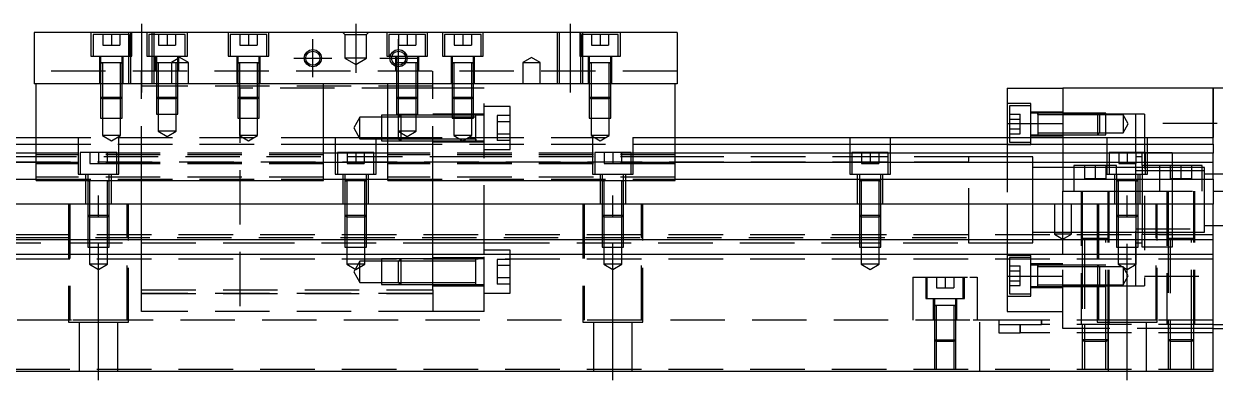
# Model space of a CAD drawing. Extents: x -20 to 623, y -282 to 102.
# Drawn here: x 122.6 to 400.5, y -242.8 to -159.8 of the extents above; entities that cross this region are included whole.
import ezdxf

# ---------------------------------------------------------------- set-up
doc = ezdxf.new("R2010")
doc.units = 0
doc.linetypes.add('CENTER', pattern=[50.8, 31.75, -6.35, 6.35, -6.35])
doc.linetypes.add('DASHED', pattern=[19.05, 12.7, -6.35])
doc.layers.get('0').update_dxf_attribs({"linetype": 'CONTINUOUS'})
doc.layers.add('CENTER', color=1, linetype='CENTER')

msp = doc.modelspace()

# ---------------------------------------------------------------- linework, layer by layer
at = {"color": 7, "linetype": 'CONTINUOUS'}
for p, q in [((125, -161.76), (125, -173.76)), ((275, -161.76), (125, -161.76)), ((275, -161.76), (275, -173.76)), ((275, -173.76), (125, -173.76)), ((125.5, -196.26), (125.5, -173.76)), ((192.5, -196.26), (192.5, -173.76)), ((207.5, -196.26), (207.5, -173.76)), ((274.5, -196.26), (274.5, -173.76)), ((352, -174.76), (365, -174.76)), ((352, -174.76), (352, -182.97658)), ((365, -174.76), (365, -186.26)), ((400, -174.76), (365, -174.76)), ((400, -186.26), (400, -174.76)), ((410, -174.76), (400, -174.76)), ((352, -182.97658), (365, -182.97658)), ((352, -182.97658), (352, -186.26)), ((0, -186.26), (125.5, -186.26)), ((0, -187.799608), (125.5, -187.799608)), ((192.5, -186.26), (207.5, -186.26)), ((192.5, -187.799608), (207.5, -187.799608)), ((274.5, -186.26), (400, -186.26)), ((274.5, -187.799608), (400, -187.799608)), ((400, -187.799608), (400, -186.26)), ((400, -187.799608), (400, -189.88154)), ((125.5, -189.88154), (0, -189.88154)), ((207.5, -189.88154), (192.5, -189.88154)), ((400, -189.88154), (274.5, -189.88154)), ((400, -192.096666), (400, -189.88154)), ((125.5, -192.096666), (0, -192.096666)), ((207.5, -192.096666), (192.5, -192.096666)), ((400, -192.096666), (274.5, -192.096666)), ((400, -195.941934), (400, -192.096666)), ((0, -195.941934), (125.5, -195.941934)), ((125.5, -196.26), (192.5, -196.26)), ((192.5, -195.941934), (207.5, -195.941934)), ((207.5, -196.26), (274.5, -196.26)), ((274.5, -195.941934), (400, -195.941934)), ((400, -195.941934), (400, -201.76)), ((400, -198.76), (410, -198.76)), ((400, -201.76), (0, -201.76)), ((400, -210.06), (400, -201.76)), ((400, -210.06), (0, -210.06)), ((400, -213.46), (400, -210.06)), ((400, -213.46), (0, -213.46)), ((400, -240.76), (400, -213.46)), ((400, -229.76), (410, -229.76)), ((400, -230.76), (410, -230.76)), ((400, -240.76), (0, -240.76))]:
    msp.add_line(p, q, dxfattribs=at)
at = {"color": 3, "linetype": 'DASHED'}
for p, q in [((138.25, -161.76), (138.25, -167.26)), ((147.25, -162.26), (138.75, -162.26)), ((138.75, -162.26), (138.75, -167.26)), ((141, -162.26), (141, -164.76)), ((143, -162.26), (143, -164.76)), ((145, -162.26), (145, -164.76)), ((147.000006, -161.76), (147.000006, -162.26)), ((147.000006, -162.26), (147.000006, -167.26)), ((147.25, -167.26), (147.25, -162.26)), ((147.5, -161.76), (147.5, -173.76)), ((147.75, -167.26), (147.75, -161.76)), ((151.25, -161.76), (151.25, -167.26)), ((152.999994, -162.26), (151.75, -162.26)), ((151.75, -162.26), (151.75, -167.26)), ((152.5, -173.76), (152.5, -161.76)), ((152.999994, -173.76), (152.999994, -161.76)), ((160.25, -162.26), (152.999994, -162.26)), ((154, -162.26), (154, -164.76)), ((156, -162.26), (156, -164.76)), ((158, -162.26), (158, -164.76)), ((160.25, -167.26), (160.25, -162.26)), ((160.75, -167.26), (160.75, -161.76)), ((170.25, -161.76), (170.25, -167.26)), ((179.25, -162.26), (170.75, -162.26)), ((170.75, -162.26), (170.75, -167.26)), ((173, -162.26), (173, -164.76)), ((175, -162.26), (175, -164.76)), ((177, -162.26), (177, -164.76)), ((179.25, -167.26), (179.25, -162.26)), ((179.75, -167.26), (179.75, -161.76)), ((197.5, -162.26), (197, -161.76)), ((197.5, -162.26), (197.5, -167.76)), ((197.5, -162.26), (202.5, -162.26)), ((202.5, -162.26), (203, -161.76)), ((202.5, -167.76), (202.5, -162.26)), ((207.25, -161.76), (207.25, -167.26)), ((216.25, -162.26), (207.75, -162.26)), ((207.75, -162.26), (207.75, -167.26)), ((210, -162.26), (210, -164.76)), ((212, -162.26), (212, -164.76)), ((214, -162.26), (214, -164.76)), ((216.25, -167.26), (216.25, -162.26)), ((216.75, -167.26), (216.75, -161.76)), ((220.25, -161.76), (220.25, -167.26)), ((229.25, -162.26), (220.75, -162.26)), ((220.75, -162.26), (220.75, -167.26)), ((223, -162.26), (223, -164.76)), ((225, -162.26), (225, -164.76)), ((227, -162.26), (227, -164.76)), ((229.25, -167.26), (229.25, -162.26)), ((229.75, -167.26), (229.75, -161.76)), ((247.000006, -161.76), (247.000006, -173.76)), ((247.5, -161.76), (247.5, -173.76)), ((252.25, -161.76), (252.25, -167.26)), ((252.5, -173.76), (252.5, -161.76)), ((261.25, -162.26), (252.75, -162.26)), ((252.75, -162.26), (252.75, -167.26)), ((252.999994, -162.26), (252.999994, -161.76)), ((252.999994, -167.26), (252.999994, -162.26)), ((255, -162.26), (255, -164.76)), ((257, -162.26), (257, -164.76)), ((259, -162.26), (259, -164.76)), ((261.25, -167.26), (261.25, -162.26)), ((261.75, -167.26), (261.75, -161.76)), ((141, -164.76), (143, -164.76)), ((143, -164.76), (145, -164.76)), ((154, -164.76), (156, -164.76)), ((156, -164.76), (158, -164.76)), ((173, -164.76), (175, -164.76)), ((175, -164.76), (177, -164.76)), ((210, -164.76), (212, -164.76)), ((212, -164.76), (214, -164.76)), ((223, -164.76), (225, -164.76)), ((225, -164.76), (227, -164.76)), ((255, -164.76), (257, -164.76)), ((257, -164.76), (259, -164.76)), ((138.25, -167.26), (147.75, -167.26)), ((140.25, -167.26), (140.25, -173.76)), ((140.5, -167.26), (140.5, -168.86)), ((140.5, -168.855), (140.5, -168.86)), ((140.5, -168.86), (140.757448, -168.86)), ((140.757468, -168.86), (140.5, -168.86)), ((140.5, -168.86), (140.5, -173.75998)), ((140.5, -168.86), (140.5, -168.865)), ((145.242552, -168.86), (140.757468, -168.86)), ((140.9, -168.86), (140.9, -173.75998)), ((145.1, -173.75998), (145.1, -168.86)), ((145.5, -168.86), (145.242552, -168.86)), ((145.242602, -168.86), (145.5, -168.86)), ((145.5, -168.86), (145.5, -167.26)), ((145.5, -168.86), (145.5, -168.855)), ((145.5, -173.75998), (145.5, -168.86)), ((145.5, -168.865), (145.5, -168.86)), ((145.75, -173.76), (145.75, -167.26)), ((147.000006, -167.26), (147.000006, -173.76)), ((151.25, -167.26), (160.75, -167.26)), ((153.25, -167.26), (153.25, -170.76)), ((153.5, -167.26), (153.5, -168.86)), ((153.5, -168.855), (153.5, -168.86)), ((153.757468, -168.86), (153.5, -168.86)), ((153.5, -168.86), (153.5, -168.865)), ((153.5, -168.86), (153.5, -170.75998)), ((156.902224, -168.86), (153.757468, -168.86)), ((153.9, -168.86), (153.9, -170.75998)), ((159, -167.6053), (157, -168.76)), ((157, -168.76), (159, -168.76)), ((157, -168.76), (157, -173.76)), ((158.1, -170.75998), (158.1, -168.86)), ((158.5, -168.86), (158.5, -167.26)), ((158.5, -168.86), (158.5, -168.855)), ((158.5, -168.865), (158.5, -168.86)), ((158.5, -170.75998), (158.5, -168.86)), ((158.75, -170.76), (158.75, -167.26)), ((161, -168.76), (159, -167.6053)), ((159, -168.76), (161, -168.76)), ((161, -173.76), (161, -168.76)), ((170.25, -167.26), (179.75, -167.26)), ((172.25, -167.26), (172.25, -173.76)), ((172.5, -167.26), (172.5, -168.86)), ((172.5, -168.855), (172.5, -168.86)), ((172.5, -168.86), (172.757448, -168.86)), ((172.757468, -168.86), (172.5, -168.86)), ((172.5, -168.86), (172.5, -168.865)), ((172.5, -168.86), (172.5, -173.75998)), ((177.242552, -168.86), (172.757468, -168.86)), ((172.9, -168.86), (172.9, -173.75998)), ((177.1, -173.75998), (177.1, -168.86)), ((177.5, -168.86), (177.242552, -168.86)), ((177.242602, -168.86), (177.5, -168.86)), ((177.5, -168.86), (177.5, -167.26)), ((177.5, -168.86), (177.5, -168.855)), ((177.5, -168.865), (177.5, -168.86)), ((177.5, -173.75998), (177.5, -168.86)), ((177.75, -173.76), (177.75, -167.26)), ((202.5, -167.76), (197.5, -167.76)), ((197.5, -167.76), (200, -169.203376)), ((200, -169.203376), (202.5, -167.76)), ((207.25, -167.26), (216.75, -167.26)), ((209.25, -167.26), (209.25, -170.76)), ((209.5, -167.26), (209.5, -168.86)), ((209.5, -168.855), (209.5, -168.86)), ((209.757468, -168.86), (209.5, -168.86)), ((209.5, -168.86), (209.5, -169.332418)), ((209.5, -168.86), (209.5, -168.865)), ((209.5, -169.332418), (209.5, -169.696492)), ((211.229562, -168.86), (209.757468, -168.86)), ((209.9, -168.86), (209.9, -169.406966)), ((209.9, -169.406966), (209.9, -169.757498)), ((211.669968, -168.86), (211.229562, -168.86)), ((211.67033, -168.86), (211.229838, -168.86)), ((214.242552, -168.86), (211.669968, -168.86)), ((214.1, -170.75998), (214.1, -168.86)), ((214.5, -168.86), (214.242552, -168.86)), ((214.5, -168.86), (214.5, -167.26)), ((214.5, -168.86), (214.5, -168.855)), ((214.5, -170.75998), (214.5, -168.86)), ((214.5, -168.865), (214.5, -168.86)), ((214.75, -170.76), (214.75, -167.26)), ((220.25, -167.26), (229.75, -167.26)), ((222.25, -167.26), (222.25, -173.76)), ((222.5, -167.26), (222.5, -168.86)), ((222.5, -168.855), (222.5, -168.86)), ((222.5, -168.86), (222.757448, -168.86)), ((222.757468, -168.86), (222.5, -168.86)), ((222.5, -168.86), (222.5, -173.75998)), ((222.5, -168.86), (222.5, -168.865)), ((227.242552, -168.86), (222.757468, -168.86)), ((222.9, -168.86), (222.9, -173.75998)), ((227.1, -173.75998), (227.1, -168.86)), ((227.5, -168.86), (227.242552, -168.86)), ((227.242602, -168.86), (227.5, -168.86)), ((227.5, -168.86), (227.5, -167.26)), ((227.5, -168.86), (227.5, -168.855)), ((227.5, -173.75998), (227.5, -168.86)), ((227.5, -168.865), (227.5, -168.86)), ((227.75, -173.76), (227.75, -167.26)), ((241, -167.6053), (239, -168.76)), ((239, -168.76), (241, -168.76)), ((239, -168.76), (239, -173.76)), ((243, -168.76), (241, -167.6053)), ((241, -168.76), (243, -168.76)), ((243, -173.76), (243, -168.76)), ((252.25, -167.26), (261.75, -167.26)), ((252.999994, -173.76), (252.999994, -167.26)), ((254.25, -167.26), (254.25, -173.76)), ((254.5, -167.26), (254.5, -168.86)), ((254.5, -168.855), (254.5, -168.86)), ((254.5, -168.86), (254.757448, -168.86)), ((254.757468, -168.86), (254.5, -168.86)), ((254.5, -168.86), (254.5, -168.865)), ((254.5, -168.86), (254.5, -173.75998)), ((259.242552, -168.86), (254.757468, -168.86)), ((254.9, -168.86), (254.9, -173.75998)), ((259.1, -173.75998), (259.1, -168.86)), ((259.5, -168.86), (259.242552, -168.86)), ((259.242602, -168.86), (259.5, -168.86)), ((259.5, -168.86), (259.5, -167.26)), ((259.5, -168.86), (259.5, -168.855)), ((259.5, -168.865), (259.5, -168.86)), ((259.5, -173.75998), (259.5, -168.86)), ((259.75, -173.76), (259.75, -167.26)), ((275, -170.76), (125, -170.76)), ((150, -173.76), (150, -170.76)), ((153.5, -170.76), (153.5, -173.76)), ((153.500006, -170.76), (153.500006, -173.76)), ((153.9, -170.76), (153.9, -173.76)), ((158.1, -173.76), (158.1, -170.76)), ((158.499994, -173.76), (158.499994, -170.76)), ((158.5, -173.76), (158.5, -170.76)), ((209.5, -169.696492), (209.5, -170.75998)), ((209.5, -170.76), (209.5, -176.86)), ((209.500006, -170.76), (209.500006, -176.86)), ((209.9, -169.757498), (209.9, -170.75998)), ((209.9, -170.76), (209.9, -177.26)), ((214.1, -173.76), (214.1, -170.76)), ((214.499994, -173.76), (214.499994, -170.76)), ((214.5, -173.76), (214.5, -170.76)), ((218, -173.76), (218, -170.76)), ((140.5, -173.76), (140.5, -176.86)), ((140.500006, -173.76), (140.500006, -176.860006)), ((140.9, -173.76), (140.9, -177.26)), ((145.1, -177.26), (145.1, -173.76)), ((145.499994, -176.860006), (145.499994, -173.76)), ((145.5, -176.86), (145.5, -173.76)), ((150, -196.26), (150, -173.76)), ((218, -174.26), (150, -174.26)), ((153.5, -173.76), (153.5, -176.86)), ((153.500006, -173.76), (153.500006, -176.860006)), ((153.9, -173.76), (153.9, -177.26)), ((158.1, -177.26), (158.1, -173.76)), ((158.499994, -176.860006), (158.499994, -173.76)), ((158.5, -176.86), (158.5, -173.76)), ((172.5, -173.76), (172.5, -176.86)), ((172.500006, -173.76), (172.500006, -176.860006)), ((172.9, -173.76), (172.9, -177.26)), ((173, -174.76), (173, -226.76)), ((214.1, -174.76), (173, -174.76)), ((177.1, -177.26), (177.1, -173.76)), ((177.499994, -176.860006), (177.499994, -173.76)), ((177.5, -176.86), (177.5, -173.76)), ((214.1, -177.26), (214.1, -173.76)), ((214.5, -174.76), (214.1, -174.76)), ((214.499994, -176.860006), (214.499994, -173.76)), ((214.5, -176.86), (214.5, -173.76)), ((218, -174.76), (214.5, -174.76)), ((218, -196.26), (218, -173.76)), ((222.5, -174.76), (218, -174.76)), ((222.5, -173.76), (222.5, -176.86)), ((222.9, -174.76), (222.5, -174.76)), ((222.500006, -173.76), (222.500006, -176.860006)), ((222.9, -173.76), (222.9, -177.26)), ((227.1, -174.76), (222.9, -174.76)), ((227.1, -177.26), (227.1, -173.76)), ((227.5, -174.76), (227.1, -174.76)), ((227.499994, -176.860006), (227.499994, -173.76)), ((227.5, -176.86), (227.5, -173.76)), ((230, -174.76), (227.5, -174.76)), ((230, -210.06), (230, -174.76)), ((254.5, -173.76), (254.5, -176.86)), ((254.500006, -173.76), (254.500006, -176.860006)), ((254.9, -173.76), (254.9, -177.26)), ((259.1, -177.26), (259.1, -173.76)), ((259.499994, -176.860006), (259.499994, -173.76)), ((259.5, -176.86), (259.5, -173.76)), ((400, -174.76), (400, -186.26)), ((140.5, -176.86), (145.5, -176.86)), ((140.5, -176.86), (140.9, -177.26)), ((140.500006, -176.86002), (140.500006, -181.76)), ((145.1, -177.26), (140.9, -177.26)), ((140.9, -177.26002), (140.9, -181.76)), ((145.1, -177.26), (145.5, -176.86)), ((145.1, -181.76), (145.1, -177.26002)), ((145.499994, -181.76), (145.499994, -176.86002)), ((153.5, -176.86), (158.5, -176.86)), ((153.5, -176.86), (153.9, -177.26)), ((153.500006, -176.86002), (153.500006, -180.76)), ((158.1, -177.26), (153.9, -177.26)), ((153.9, -177.26002), (153.9, -180.76)), ((158.1, -177.26), (158.5, -176.86)), ((158.1, -180.76), (158.1, -177.26002)), ((158.499994, -180.76), (158.499994, -176.86002)), ((172.5, -176.86), (177.5, -176.86)), ((172.5, -176.86), (172.9, -177.26)), ((172.500006, -176.86002), (172.500006, -181.76)), ((177.1, -177.26), (172.9, -177.26)), ((172.9, -177.26002), (172.9, -181.76)), ((177.1, -177.26), (177.5, -176.86)), ((177.1, -181.76), (177.1, -177.26002)), ((177.499994, -181.76), (177.499994, -176.86002)), ((209.5, -176.86), (214.5, -176.86)), ((209.5, -176.86), (209.9, -177.26)), ((209.500006, -176.86002), (209.500006, -180.76)), ((214.1, -177.26), (209.9, -177.26)), ((209.9, -177.26002), (209.9, -180.76)), ((214.1, -177.26), (214.5, -176.86)), ((214.1, -180.76), (214.1, -177.26002)), ((214.499994, -180.76), (214.499994, -176.86002)), ((222.5, -176.86), (227.5, -176.86)), ((222.5, -176.86), (222.9, -177.26)), ((222.500006, -176.86002), (222.500006, -181.76)), ((227.1, -177.26), (222.9, -177.26)), ((222.9, -177.26002), (222.9, -181.76)), ((227.1, -177.26), (227.5, -176.86)), ((227.1, -181.76), (227.1, -177.26002)), ((227.499994, -181.76), (227.499994, -176.86002)), ((254.5, -176.86), (259.5, -176.86)), ((254.5, -176.86), (254.9, -177.26)), ((254.500006, -176.86002), (254.500006, -181.76)), ((259.1, -177.26), (254.9, -177.26)), ((254.9, -177.26002), (254.9, -181.76)), ((259.1, -177.26), (259.5, -176.86)), ((259.1, -181.76), (259.1, -177.26002)), ((259.499994, -181.76), (259.499994, -176.86002)), ((236, -179.01), (230, -179.01)), ((236, -189.01), (236, -179.01)), ((357.5, -178.33233), (352, -178.33233)), ((352.5, -178.83233), (352.5, -183.08233)), ((357.5, -178.83233), (352.5, -178.83233)), ((357.5, -183.08233), (357.5, -178.33233)), ((365, -180.33233), (357.5, -180.33233)), ((359.1, -180.58233), (357.5, -180.58233)), ((359.1, -180.58233), (359.095, -180.58233)), ((359.1, -180.582326), (359.1, -180.583182)), ((359.1, -180.58233), (359.1, -180.83978)), ((359.1, -180.839798), (359.1, -180.58233)), ((364.99998, -180.58233), (359.1, -180.58233)), ((359.105, -180.58233), (359.1, -180.58233)), ((373.1, -180.58233), (365, -180.58233)), ((373.100006, -180.582336), (365, -180.582336)), ((373.1, -183.08233), (373.1, -180.58233)), ((373.5, -180.98233), (373.1, -180.58233)), ((375, -180.582336), (373.10002, -180.582336)), ((375, -185.582326), (375, -180.582336)), ((140.500006, -181.76), (145.499994, -181.76)), ((140.9, -181.76), (140.9, -185.76)), ((145.1, -185.76), (145.1, -181.76)), ((153.500006, -180.76), (158.499994, -180.76)), ((153.9, -180.76), (153.9, -184.76)), ((158.1, -184.76), (158.1, -180.76)), ((172.500006, -181.76), (177.499994, -181.76)), ((172.9, -181.76), (172.9, -185.76)), ((177.1, -185.76), (177.1, -181.76)), ((201, -181.51), (199.556624, -184.01)), ((201, -186.51), (201, -181.51)), ((206, -181.51), (201, -181.51)), ((206, -181.010006), (206, -187.009994)), ((210.49998, -181.010006), (206, -181.010006)), ((209.99998, -181.51), (206, -181.51)), ((209.500006, -180.76), (214.499994, -180.76)), ((209.9, -180.76), (209.9, -184.76)), ((210.5, -181.01), (210, -181.51)), ((210, -186.51), (210, -181.51)), ((218, -181.51), (210, -181.51)), ((210.5, -181.01), (210.5, -187.01)), ((218, -181.01), (210.5, -181.01)), ((218, -181.010006), (210.5, -181.010006)), ((214.1, -184.76), (214.1, -180.76)), ((230, -180.76), (218, -180.76)), ((222.500006, -181.01), (218.00002, -181.01)), ((228, -181.51), (218.00002, -181.51)), ((227.499994, -181.01), (222.500006, -181.01)), ((222.500006, -181.76), (227.499994, -181.76)), ((222.9, -181.76), (222.9, -185.76)), ((227.1, -185.76), (227.1, -181.76)), ((228, -181.01), (227.499994, -181.01)), ((228, -181.01), (227.995, -181.01)), ((228, -181.359602), (228, -181.01)), ((228.005, -181.01), (228, -181.01)), ((230, -181.01), (228, -181.01)), ((228, -183.84997), (228, -181.359602)), ((233, -181.123248), (233, -182.566624)), ((236, -181.123248), (233, -181.123248)), ((233, -182.566624), (233, -185.453376)), ((236, -182.566624), (233, -182.566624)), ((254.500006, -181.76), (259.499994, -181.76)), ((254.9, -181.76), (254.9, -185.76)), ((259.1, -185.76), (259.1, -181.76)), ((352.5, -180.77293), (355, -180.77293)), ((352.5, -181.92763), (355, -181.92763)), ((352.5, -183.08233), (352.5, -186.26)), ((355, -181.92763), (355, -180.77293)), ((355, -184.237032), (355, -181.92763)), ((357.5, -187.83233), (357.5, -183.08233)), ((359.1, -180.83978), (359.1, -185.58233)), ((364.99998, -180.98233), (359.1, -180.98233)), ((373.27767, -180.76), (365, -180.76)), ((373.5, -180.98233), (365, -180.98233)), ((373.1, -185.58233), (373.1, -183.08233)), ((375, -180.76), (373.27767, -180.76)), ((373.5, -180.98233), (373.5, -185.18233)), ((375, -180.98233), (373.50002, -180.98233)), ((382, -180.76), (375, -180.76)), ((379, -180.98233), (375, -180.98233)), ((379, -180.98233), (379, -185.18233)), ((380.212436, -183.08233), (379, -180.98233)), ((379, -185.18233), (380.212436, -183.08233)), ((382, -189.76), (382, -180.76)), ((384, -180.76), (382, -180.76)), ((384, -180.76), (384, -220.76)), ((401, -183.01), (384, -183.01)), ((145.1, -185.76), (140.9, -185.76)), ((140.9, -185.76), (143, -186.972436)), ((143, -186.972436), (145.1, -185.76)), ((158.1, -184.76), (153.9, -184.76)), ((153.9, -184.76), (156, -185.972436)), ((156, -185.972436), (158.1, -184.76)), ((177.1, -185.76), (172.9, -185.76)), ((172.9, -185.76), (175, -186.972436)), ((175, -186.972436), (177.1, -185.76)), ((199.556624, -184.01), (201, -186.51)), ((214.1, -184.76), (209.9, -184.76)), ((209.9, -184.76), (212, -185.972436)), ((212, -185.972436), (214.1, -184.76)), ((227.1, -185.76), (222.9, -185.76)), ((222.9, -185.76), (225, -186.972436)), ((225, -186.972436), (227.1, -185.76)), ((228, -184.21006), (228, -183.84997)), ((228, -186.66035), (228, -184.21006)), ((233, -185.453376), (233, -186.896752)), ((236, -185.453376), (233, -185.453376)), ((259.1, -185.76), (254.9, -185.76)), ((254.9, -185.76), (257, -186.972436)), ((257, -186.972436), (259.1, -185.76)), ((352.5, -184.237032), (355, -184.237032)), ((352.5, -185.391732), (355, -185.391732)), ((355, -185.391732), (355, -184.237032)), ((357.5, -185.58233), (359.105, -185.58233)), ((357.5, -185.83233), (365, -185.83233)), ((359.095, -185.58233), (364.99998, -185.58233)), ((359.1, -185.18233), (364.99998, -185.18233)), ((365, -185.18233), (373.5, -185.18233)), ((365, -185.582326), (373.100006, -185.582326)), ((365, -185.58233), (373.1, -185.58233)), ((373.1, -185.58233), (373.5, -185.18233)), ((373.10002, -185.582326), (375, -185.582326)), ((373.50002, -185.18233), (375, -185.18233)), ((375, -185.18233), (379, -185.18233)), ((125.5, -186.26), (192.5, -186.26)), ((125.5, -187.799608), (192.5, -187.799608)), ((135.25, -186.26), (135.25, -194.76)), ((144.75, -194.76), (144.75, -186.26)), ((195.25, -186.26), (195.25, -194.76)), ((201, -186.51), (206, -186.51)), ((204.75, -194.76), (204.75, -186.26)), ((206, -186.51), (209.99998, -186.51)), ((206, -187.009994), (210.49998, -187.009994)), ((207.5, -186.26), (274.5, -186.26)), ((207.5, -187.799608), (274.5, -187.799608)), ((210, -186.51), (210.5, -187.01)), ((210, -186.51), (218, -186.51)), ((210.5, -187.009994), (218, -187.009994)), ((210.5, -187.01), (218, -187.01)), ((218, -187.26), (230, -187.26)), ((218.00002, -186.51), (228, -186.51)), ((218.00002, -187.01), (228.005, -187.01)), ((227.995, -187.01), (230, -187.01)), ((228, -187.01), (228, -186.66035)), ((228, -186.660398), (228, -187.01)), ((236, -186.896752), (233, -186.896752)), ((255.25, -186.26), (255.25, -194.76)), ((264.75, -194.76), (264.75, -186.26)), ((315.25, -186.26), (315.25, -194.76)), ((324.75, -194.76), (324.75, -186.26)), ((352, -186.26), (352, -201.76)), ((352, -187.83233), (357.5, -187.83233)), ((352.5, -186.26), (352.5, -187.33233)), ((352.5, -187.33233), (357.5, -187.33233)), ((365, -186.26), (365, -198.76)), ((375.25, -186.26), (375.25, -194.76)), ((384.75, -194.76), (384.75, -186.26)), ((125.5, -190.76), (28, -190.76)), ((192.5, -189.88154), (125.5, -189.88154)), ((192.5, -190.28668), (125.5, -190.28668)), ((172.99998, -190.76), (125.5, -190.76)), ((144.25, -189.76), (135.75, -189.76)), ((135.75, -189.76), (135.75, -194.76)), ((138, -189.76), (138, -192.26)), ((140, -189.76), (140, -192.26)), ((142, -189.76), (142, -192.26)), ((144.25, -194.76), (144.25, -189.76)), ((230, -190.76), (173, -190.76)), ((204.25, -189.76), (195.75, -189.76)), ((195.75, -189.76), (195.75, -194.76)), ((198, -189.76), (198, -192.26)), ((200, -189.76), (200, -192.26)), ((202, -189.76), (202, -192.26)), ((204.25, -194.76), (204.25, -189.76)), ((274.5, -189.88154), (207.5, -189.88154)), ((274.5, -190.28668), (207.5, -190.28668)), ((230, -189.01), (236, -189.01)), ((274.5, -190.76), (230.00002, -190.76)), ((264.25, -189.76), (255.75, -189.76)), ((255.75, -189.76), (255.75, -194.76)), ((258, -189.76), (258, -192.26)), ((260, -189.76), (260, -192.26)), ((262, -189.76), (262, -192.26)), ((264.25, -194.76), (264.25, -189.76)), ((343, -190.76), (274.5, -190.76)), ((324.25, -189.76), (315.75, -189.76)), ((315.75, -189.76), (315.75, -194.76)), ((318, -189.76), (318, -192.26)), ((320, -189.76), (320, -192.26)), ((322, -189.76), (322, -192.26)), ((324.25, -194.76), (324.25, -189.76)), ((343, -190.76), (342.995, -190.76)), ((343, -190.760502), (343, -190.76)), ((352, -190.76), (343, -190.76)), ((343.005, -190.76), (343, -190.76)), ((343, -210.76), (343, -190.760502)), ((358, -190.76), (352, -190.76)), ((358, -200.76), (358, -190.76)), ((358, -200.76), (358, -190.76)), ((384.25, -189.76), (375.75, -189.76)), ((375.75, -189.76), (375.75, -194.76)), ((378, -189.76), (378, -192.26)), ((380, -189.76), (380, -192.26)), ((382, -189.76), (382, -192.26)), ((383.5, -190.76), (382, -190.76)), ((383.5, -192.76), (383.5, -189.76)), ((384.25, -189.76), (390.5, -189.76)), ((384.25, -194.76), (384.25, -189.76)), ((390.5, -189.76), (390.5, -192.76)), ((343, -192.01), (25, -192.01)), ((192.5, -192.096666), (125.5, -192.096666)), ((192.5, -192.34), (125.5, -192.34)), ((138, -192.26), (140, -192.26)), ((140, -192.26), (142, -192.26)), ((198, -192.26), (200, -192.26)), ((200, -192.26), (202, -192.26)), ((274.5, -192.096666), (207.5, -192.096666)), ((274.5, -192.34), (207.5, -192.34)), ((258, -192.26), (260, -192.26)), ((260, -192.26), (262, -192.26)), ((318, -192.26), (320, -192.26)), ((320, -192.26), (322, -192.26)), ((365, -193.26), (358, -193.26)), ((367.5, -193.26), (365, -193.26)), ((375.75, -192.76), (367.5, -192.76)), ((367.5, -192.76), (367.5, -198.76)), ((375.75, -193.26), (367.5, -193.26)), ((370, -192.76), (370, -195.76)), ((372.5, -192.76), (372.5, -195.76)), ((375, -192.76), (375, -195.76)), ((377.5, -192.76), (375.75, -192.76)), ((377.5, -193.26), (375.75, -193.26)), ((377.5, -194.76), (377.5, -192.76)), ((382, -193.26), (377.5, -193.26)), ((378, -192.26), (380, -192.26)), ((380, -192.26), (382, -192.26)), ((382, -193.26), (381.995, -193.26)), ((382, -194.76), (382, -192.26)), ((382.005, -193.26), (382, -193.26)), ((383.5, -193.26), (382, -193.26)), ((383.5, -194.01), (382, -194.01)), ((384.25, -192.76), (383.5, -192.76)), ((383.5, -192.76), (383.5, -194.76)), ((384.25, -193.26), (383.5, -193.26)), ((384.25, -194.01), (383.5, -194.01)), ((387.5, -192.76), (384.25, -192.76)), ((387.5, -193.26), (384.25, -193.26)), ((387.5, -194.01), (384.25, -194.01)), ((397.5, -192.76), (387.5, -192.76)), ((387.5, -192.76), (387.5, -198.76)), ((390.5, -193.26), (387.5, -193.26)), ((390.5, -194.01), (387.5, -194.01)), ((390, -192.76), (390, -195.76)), ((390.5, -192.76), (390.5, -198.76)), ((397.5, -193.26), (390.5, -193.26)), ((397.5, -194.01), (390.5, -194.01)), ((392.5, -192.76), (392.5, -195.76)), ((395, -192.76), (395, -195.76)), ((397.5, -198.76), (397.5, -192.76)), ((398, -193.26), (397.5, -193.26)), ((398, -194.01), (397.5, -194.01)), ((398, -198.76), (398, -193.26)), ((192.5, -195.437372), (125.5, -195.437372)), ((125.5, -195.941934), (192.5, -195.941934)), ((135.25, -194.76), (144.75, -194.76)), ((137, -194.76), (137, -201.76)), ((137.5, -194.76), (137.5, -196.36)), ((137.5, -196.355), (137.5, -196.36)), ((137.5, -196.36), (137.757448, -196.36)), ((137.757468, -196.36), (137.5, -196.36)), ((137.5, -196.36), (137.5, -196.365)), ((137.5, -196.36), (137.5, -201.75998)), ((142.242552, -196.36), (137.757468, -196.36)), ((137.9, -196.36), (137.9, -201.75998)), ((142.1, -201.75998), (142.1, -196.36)), ((142.5, -196.36), (142.242552, -196.36)), ((142.242602, -196.36), (142.5, -196.36)), ((142.5, -196.36), (142.5, -194.76)), ((142.5, -196.36), (142.5, -196.355)), ((142.5, -196.365), (142.5, -196.36)), ((142.5, -201.75998), (142.5, -196.36)), ((143, -201.76), (143, -194.76)), ((150, -201.76), (150, -196.26)), ((195.25, -194.76), (204.75, -194.76)), ((197, -194.76), (197, -201.76)), ((197.5, -194.76), (197.5, -196.36)), ((197.5, -196.355), (197.5, -196.36)), ((197.5, -196.36), (197.757448, -196.36)), ((197.757468, -196.36), (197.5, -196.36)), ((197.5, -196.36), (197.5, -196.365)), ((197.5, -196.36), (197.5, -201.75998)), ((202.242552, -196.36), (197.757468, -196.36)), ((197.9, -196.36), (197.9, -201.75998)), ((202.1, -201.75998), (202.1, -196.36)), ((202.5, -196.36), (202.242552, -196.36)), ((202.242602, -196.36), (202.5, -196.36)), ((202.5, -196.36), (202.5, -194.76)), ((202.5, -196.36), (202.5, -196.355)), ((202.5, -196.365), (202.5, -196.36)), ((202.5, -201.75998), (202.5, -196.36)), ((203, -201.76), (203, -194.76)), ((274.5, -195.437372), (207.5, -195.437372)), ((207.5, -195.941934), (274.5, -195.941934)), ((218, -201.76), (218, -196.26)), ((255.25, -194.76), (264.75, -194.76)), ((257, -194.76), (257, -201.76)), ((257.5, -194.76), (257.5, -196.36)), ((257.5, -196.355), (257.5, -196.36)), ((257.5, -196.36), (257.757448, -196.36)), ((257.757468, -196.36), (257.5, -196.36)), ((257.5, -196.36), (257.5, -196.365)), ((257.5, -196.36), (257.5, -201.75998)), ((262.242552, -196.36), (257.757468, -196.36)), ((257.9, -196.36), (257.9, -201.75998)), ((262.1, -201.75998), (262.1, -196.36)), ((262.5, -196.36), (262.242552, -196.36)), ((262.242602, -196.36), (262.5, -196.36)), ((262.5, -196.36), (262.5, -194.76)), ((262.5, -196.36), (262.5, -196.355)), ((262.5, -196.365), (262.5, -196.36)), ((262.5, -201.75998), (262.5, -196.36)), ((263, -201.76), (263, -194.76)), ((315.25, -194.76), (324.75, -194.76)), ((317, -194.76), (317, -201.76)), ((317.5, -194.76), (317.5, -196.36)), ((317.5, -196.355), (317.5, -196.36)), ((317.5, -196.36), (317.757448, -196.36)), ((317.757468, -196.36), (317.5, -196.36)), ((317.5, -196.36), (317.5, -196.365)), ((317.5, -196.36), (317.5, -201.75998)), ((322.242552, -196.36), (317.757468, -196.36)), ((317.9, -196.36), (317.9, -201.75998)), ((322.1, -201.75998), (322.1, -196.36)), ((322.5, -196.36), (322.242552, -196.36)), ((322.242602, -196.36), (322.5, -196.36)), ((322.5, -196.36), (322.5, -194.76)), ((322.5, -196.36), (322.5, -196.355)), ((322.5, -196.365), (322.5, -196.36)), ((322.5, -201.75998), (322.5, -196.36)), ((323, -201.76), (323, -194.76)), ((370, -195.76), (372.5, -195.76)), ((372.5, -195.76), (375, -195.76)), ((375.25, -194.76), (384.75, -194.76)), ((377, -194.76), (377, -201.76)), ((377.5, -194.76), (377.5, -196.36)), ((377.5, -196.355), (377.5, -196.36)), ((377.5, -196.36), (377.757448, -196.36)), ((377.757468, -196.36), (377.5, -196.36)), ((377.5, -196.36), (377.5, -201.75998)), ((377.5, -196.36), (377.5, -196.365)), ((382.242552, -196.36), (377.757468, -196.36)), ((377.9, -196.36), (377.9, -201.75998)), ((382, -196.358864), (382, -194.76)), ((382, -198.76), (382, -196.358864)), ((382.1, -201.75998), (382.1, -196.36)), ((382.5, -196.36), (382.242552, -196.36)), ((382.242602, -196.36), (382.5, -196.36)), ((382.5, -196.36), (382.5, -194.76)), ((382.5, -196.36), (382.5, -196.355)), ((382.5, -201.75998), (382.5, -196.36)), ((382.5, -196.365), (382.5, -196.36)), ((383, -201.76), (383, -194.76)), ((383.5, -194.76), (383.5, -198.76)), ((390, -195.76), (392.5, -195.76)), ((392.5, -195.76), (395, -195.76)), ((400, -194.76), (398, -194.76)), ((410, -194.76), (400, -194.76)), ((365, -201.76), (365, -198.76)), ((365, -198.76), (377.5, -198.76)), ((369.25, -198.76), (369.25, -229.76)), ((369.5, -198.76), (369.5, -201.76)), ((375.5, -209.765), (375.5, -198.76)), ((375.75, -229.76), (375.75, -198.76)), ((377.5, -198.76), (377.9, -198.76)), ((377.9, -198.76), (382.1, -198.76)), ((382, -200.76), (382, -198.76)), ((382.1, -198.76), (382.5, -198.76)), ((382.5, -198.76), (400, -198.76)), ((383.5, -198.76), (383.5, -208.76)), ((389.25, -198.76), (389.25, -229.76)), ((389.5, -198.76), (389.5, -209.765)), ((390.5, -198.76), (390.5, -208.76)), ((395.5, -209.765), (395.5, -198.76)), ((395.75, -229.76), (395.75, -198.76)), ((398, -200.76), (398, -198.76)), ((133, -201.76), (133, -229.26)), ((133.291796, -201.76), (133.291796, -228.76)), ((137.5, -201.76), (137.5, -204.36)), ((137.500006, -201.76), (137.500006, -204.360006)), ((137.9, -201.76), (137.9, -204.76)), ((142.1, -204.76), (142.1, -201.76)), ((142.499994, -204.360006), (142.499994, -201.76)), ((142.5, -204.36), (142.5, -201.76)), ((146.708204, -228.76), (146.708204, -201.76)), ((147, -229.26), (147, -201.76)), ((150, -210.06), (150, -201.76)), ((197.5, -201.76), (197.5, -204.36)), ((197.500006, -201.76), (197.500006, -204.360006)), ((197.9, -201.76), (197.9, -204.76)), ((202.1, -204.76), (202.1, -201.76)), ((202.499994, -204.360006), (202.499994, -201.76)), ((202.5, -204.36), (202.5, -201.76)), ((218, -210.06), (218, -201.76)), ((253, -201.76), (253, -229.26)), ((253.291796, -201.76), (253.291796, -228.76)), ((257.5, -201.76), (257.5, -204.36)), ((257.500006, -201.76), (257.500006, -204.360006)), ((257.9, -201.76), (257.9, -204.76)), ((262.1, -204.76), (262.1, -201.76)), ((262.499994, -204.360006), (262.499994, -201.76)), ((262.5, -204.36), (262.5, -201.76)), ((266.708204, -228.76), (266.708204, -201.76)), ((267, -229.26), (267, -201.76)), ((317.5, -201.76), (317.5, -204.36)), ((317.500006, -201.76), (317.500006, -204.360006)), ((317.9, -201.76), (317.9, -204.76)), ((322.1, -204.76), (322.1, -201.76)), ((322.499994, -204.360006), (322.499994, -201.76)), ((322.5, -204.36), (322.5, -201.76)), ((352, -201.76), (352, -210.06)), ((358, -210.76), (358, -200.76)), ((358, -210.76), (358, -200.76)), ((363, -201.76), (363, -208.76)), ((365, -210.06), (365, -201.76)), ((367, -208.76), (367, -201.76)), ((369.5, -201.76), (369.5, -209.76)), ((373, -201.76), (373, -229.26)), ((373.291796, -201.76), (373.291796, -228.76)), ((377.5, -201.76), (377.5, -204.36)), ((377.500006, -201.76), (377.500006, -204.360006)), ((377.9, -201.76), (377.9, -204.76)), ((382, -220.76), (382, -200.76)), ((382.1, -204.76), (382.1, -201.76)), ((382.499994, -204.360006), (382.499994, -201.76)), ((382.5, -204.36), (382.5, -201.76)), ((386.708204, -228.76), (386.708204, -201.76)), ((387, -229.26), (387, -201.76)), ((398, -208.26), (398, -200.76)), ((137.5, -204.36), (142.5, -204.36)), ((137.5, -204.36), (137.9, -204.76)), ((137.500006, -204.36002), (137.500006, -210.06)), ((142.1, -204.76), (137.9, -204.76)), ((137.9, -204.76002), (137.9, -211.76)), ((142.1, -204.76), (142.5, -204.36)), ((142.1, -211.76), (142.1, -204.76002)), ((142.499994, -210.06), (142.499994, -204.36002)), ((197.5, -204.36), (202.5, -204.36)), ((197.5, -204.36), (197.9, -204.76)), ((197.500006, -204.36002), (197.500006, -210.06)), ((202.1, -204.76), (197.9, -204.76)), ((197.9, -204.76002), (197.9, -211.76)), ((202.1, -204.76), (202.5, -204.36)), ((202.1, -211.76), (202.1, -204.76002)), ((202.499994, -210.06), (202.499994, -204.36002)), ((257.5, -204.36), (262.5, -204.36)), ((257.5, -204.36), (257.9, -204.76)), ((257.500006, -204.36002), (257.500006, -210.06)), ((262.1, -204.76), (257.9, -204.76)), ((257.9, -204.76002), (257.9, -211.76)), ((262.1, -204.76), (262.5, -204.36)), ((262.1, -211.76), (262.1, -204.76002)), ((262.499994, -210.06), (262.499994, -204.36002)), ((317.5, -204.36), (322.5, -204.36)), ((317.5, -204.36), (317.9, -204.76)), ((317.500006, -204.36002), (317.500006, -210.06)), ((322.1, -204.76), (317.9, -204.76)), ((317.9, -204.76002), (317.9, -211.76)), ((322.1, -204.76), (322.5, -204.36)), ((322.1, -211.76), (322.1, -204.76002)), ((322.499994, -210.06), (322.499994, -204.36002)), ((377.5, -204.36), (382.5, -204.36)), ((377.5, -204.36), (377.9, -204.76)), ((377.500006, -204.36002), (377.500006, -210.06)), ((382.1, -204.76), (377.9, -204.76)), ((377.9, -204.76002), (377.9, -211.76)), ((382.1, -204.76), (382.5, -204.36)), ((382.1, -211.76), (382.1, -204.76002)), ((382.499994, -210.06), (382.499994, -204.36002)), ((358, -208.26), (365, -208.26)), ((365, -208.26), (369.5, -208.26)), ((369.5, -208.26), (382.005, -208.26)), ((381.995, -208.26), (390.5, -208.26)), ((382, -207.51), (398, -207.51)), ((382.005, -208.26), (390.5, -208.26)), ((390.5, -208.26), (398, -208.26)), ((398, -206.76), (418, -206.76)), ((400, -208.91), (0, -208.91)), ((25, -209.51), (343, -209.51)), ((56.708204, -210.76), (150, -210.76)), ((137.500006, -210.06), (137.500006, -211.76)), ((137.500006, -210.76), (142.499994, -210.76)), ((142.499994, -211.76), (142.499994, -210.06)), ((150, -213.46), (150, -210.06)), ((150, -210.76), (172.99998, -210.76)), ((173, -210.759994), (218, -210.759994)), ((173, -210.76), (218, -210.76)), ((197.500006, -210.06), (197.500006, -211.76)), ((197.500006, -210.76), (202.499994, -210.76)), ((202.499994, -211.76), (202.499994, -210.06)), ((218, -213.46), (218, -210.06)), ((218, -210.759994), (227.500006, -210.759994)), ((218, -210.76), (227.500006, -210.76)), ((227.500006, -210.759994), (230, -210.759994)), ((227.500006, -210.76), (230, -210.76)), ((230, -211.76), (230, -210.06)), ((230.00002, -210.76), (232.499994, -210.76)), ((232.499994, -210.76), (343, -210.76)), ((257.500006, -210.06), (257.500006, -211.76)), ((257.500006, -210.76), (262.499994, -210.76)), ((262.499994, -211.76), (262.499994, -210.06)), ((317.500006, -210.06), (317.500006, -211.76)), ((317.500006, -210.76), (322.499994, -210.76)), ((322.499994, -211.76), (322.499994, -210.06)), ((342.995, -210.76), (343, -210.76)), ((343, -210.76), (343.291796, -210.76)), ((343, -210.76), (343.005, -210.76)), ((343.291796, -210.76), (352, -210.76)), ((352, -210.06), (352, -213.46)), ((352, -210.76), (358, -210.76)), ((367, -208.76), (363, -208.76)), ((363, -208.76), (365, -209.9147)), ((365, -209.9147), (367, -208.76)), ((365, -213.46), (365, -210.06)), ((369.5, -209.755), (369.5, -209.76)), ((369.849602, -209.76), (369.5, -209.76)), ((369.5, -209.76), (369.5, -209.765)), ((369.5, -209.76), (369.5, -210.06)), ((369.5, -210.06), (369.5, -213.46)), ((375.15035, -209.76), (369.849602, -209.76)), ((370, -209.76), (370, -210.06)), ((370, -210.06), (370, -213.46)), ((375, -229.75998), (375, -209.76)), ((375.5, -209.76), (375.15035, -209.76)), ((375.5, -229.75998), (375.5, -209.755)), ((377.500006, -210.06), (377.500006, -211.76)), ((382, -210.76), (383.5, -210.76)), ((382.499994, -211.76), (382.499994, -210.06)), ((383.5, -208.76), (390.5, -208.76)), ((383.5, -211.76), (383.5, -208.76)), ((389.5, -209.755), (389.5, -229.75998)), ((389.5, -209.76), (389.84965, -209.76)), ((389.849602, -209.76), (389.5, -209.76)), ((395.15035, -209.76), (389.849602, -209.76)), ((390, -209.76), (390, -229.75998)), ((390.5, -208.76), (390.5, -211.76)), ((395, -229.75998), (395, -209.76)), ((395.150204, -209.76), (395.5, -209.76)), ((395.5, -209.76), (395.15035, -209.76)), ((395.5, -229.75998), (395.5, -209.755)), ((137.500006, -211.76), (142.499994, -211.76)), ((137.9, -211.76), (137.9, -215.76)), ((142.1, -215.76), (142.1, -211.76)), ((150, -221.76), (150, -213.46)), ((197.500006, -211.76), (202.499994, -211.76)), ((197.9, -211.76), (197.9, -215.76)), ((202.1, -215.76), (202.1, -211.76)), ((218, -221.76), (218, -213.46)), ((230, -213.46), (230, -211.76)), ((236, -212.51), (230, -212.51)), ((230, -226.76), (230, -213.46)), ((236, -213.46), (236, -212.51)), ((236, -222.51), (236, -213.46)), ((257.500006, -211.76), (262.499994, -211.76)), ((257.9, -211.76), (257.9, -215.76)), ((262.1, -215.76), (262.1, -211.76)), ((317.500006, -211.76), (322.499994, -211.76)), ((317.9, -211.76), (317.9, -215.76)), ((322.1, -215.76), (322.1, -211.76)), ((352, -213.46), (352, -218.54342)), ((357.5, -213.68767), (352, -213.68767)), ((357.5, -218.43767), (357.5, -213.68767)), ((365, -229.76), (365, -213.46)), ((369.5, -213.46), (369.5, -229.75998)), ((370, -213.46), (370, -229.75998)), ((377.500006, -211.76), (382.499994, -211.76)), ((377.9, -211.76), (377.9, -215.76)), ((382.1, -215.76), (382.1, -211.76)), ((390.5, -211.76), (383.5, -211.76)), ((400, -214.61), (0, -214.61)), ((142.1, -215.76), (137.9, -215.76)), ((137.9, -215.76), (140, -216.972436)), ((140, -216.972436), (142.1, -215.76)), ((202.1, -215.76), (197.9, -215.76)), ((197.9, -215.76), (200, -216.972436)), ((201, -215.01), (199.556624, -217.51)), ((200, -216.972436), (202.1, -215.76)), ((201, -220.01), (201, -215.01)), ((206, -215.01), (201, -215.01)), ((206, -214.510006), (206, -220.509994)), ((210.49998, -214.510006), (206, -214.510006)), ((209.99998, -215.01), (206, -215.01)), ((210.5, -214.51), (210, -215.01)), ((210, -220.01), (210, -215.01)), ((218, -215.01), (210, -215.01)), ((210.5, -214.51), (210.5, -220.51)), ((218, -214.51), (210.5, -214.51)), ((218, -214.510006), (210.5, -214.510006)), ((230, -214.26), (218, -214.26)), ((228, -214.51), (218.00002, -214.51)), ((228, -215.01), (218.00002, -215.01)), ((228, -214.51), (227.995, -214.51)), ((230, -214.51), (228, -214.51)), ((228.005, -214.51), (228, -214.51)), ((228, -217.34997), (228, -214.61)), ((233, -214.623248), (233, -216.066624)), ((236, -214.623248), (233, -214.623248)), ((236, -216.066624), (233, -216.066624)), ((233, -216.066624), (233, -218.953376)), ((262.1, -215.76), (257.9, -215.76)), ((257.9, -215.76), (260, -216.972436)), ((260, -216.972436), (262.1, -215.76)), ((322.1, -215.76), (317.9, -215.76)), ((317.9, -215.76), (320, -216.972436)), ((320, -216.972436), (322.1, -215.76)), ((352.5, -214.18767), (352.5, -218.43767)), ((357.5, -214.18767), (352.5, -214.18767)), ((352.5, -216.128268), (355, -216.128268)), ((355, -217.282968), (355, -216.128268)), ((365, -215.68767), (357.5, -215.68767)), ((359.105, -215.93767), (357.5, -215.93767)), ((364.99998, -215.93767), (359.095, -215.93767)), ((359.1, -215.93767), (359.1, -216.195118)), ((359.1, -220.93767), (359.1, -215.93767)), ((364.99998, -216.33767), (359.1, -216.33767)), ((369.5, -215.93767), (365, -215.93767)), ((369.5, -215.937674), (365, -215.937674)), ((369.5, -216.33767), (365, -216.33767)), ((370, -215.93767), (369.5, -215.93767)), ((370, -215.937674), (369.5, -215.937674)), ((370, -216.33767), (369.5, -216.33767)), ((373.1, -215.93767), (370, -215.93767)), ((373.100006, -215.937674), (370, -215.937674)), ((373.5, -216.33767), (370, -216.33767)), ((373.1, -218.43767), (373.1, -215.93767)), ((373.5, -216.33767), (373.1, -215.93767)), ((375, -215.937674), (373.10002, -215.937674)), ((373.5, -216.33767), (373.5, -218.43767)), ((375, -216.33767), (373.50002, -216.33767)), ((379, -216.33767), (375, -216.33767)), ((382.1, -215.76), (377.9, -215.76)), ((377.9, -215.76), (380, -216.972436)), ((379, -216.33767), (379, -220.53767)), ((380.212436, -218.43767), (379, -216.33767)), ((380, -216.972436), (382.1, -215.76)), ((199.556624, -217.51), (201, -220.01)), ((228, -217.71006), (228, -217.34997)), ((228, -220.16035), (228, -217.71006)), ((233, -218.953376), (233, -220.396752)), ((236, -218.953376), (233, -218.953376)), ((330, -218.76), (330, -228.76)), ((330, -218.76), (343.291796, -218.76)), ((333, -218.76), (333, -223.76)), ((333.25, -218.76), (333.25, -223.76)), ((335.5, -218.76), (335.5, -221.26)), ((337.5, -218.76), (337.5, -221.26)), ((339.5, -218.76), (339.5, -221.26)), ((341.75, -223.76), (341.75, -218.76)), ((342, -223.76), (342, -218.76)), ((343.291796, -218.76), (345, -218.76)), ((345, -218.76), (345, -228.76)), ((352, -218.54342), (352, -226.76)), ((352, -218.54342), (356.708204, -218.54342)), ((352.5, -217.282968), (355, -217.282968)), ((352.5, -218.43767), (352.5, -222.68767)), ((355, -219.59237), (355, -217.282968)), ((356.708204, -218.54342), (365, -218.54342)), ((357.5, -223.18767), (357.5, -218.43767)), ((373.1, -220.93767), (373.1, -218.43767)), ((373.5, -218.43767), (373.5, -220.53767)), ((379, -220.53767), (380.212436, -218.43767)), ((384, -218.51), (401, -218.51)), ((150, -221.76), (218, -221.76)), ((150, -226.76), (150, -221.76)), ((201, -220.01), (206, -220.01)), ((206, -220.01), (209.99998, -220.01)), ((206, -220.509994), (210.49998, -220.509994)), ((210, -220.01), (218, -220.01)), ((210, -220.01), (210.5, -220.51)), ((210.5, -220.509994), (218, -220.509994)), ((210.5, -220.51), (218, -220.51)), ((218, -220.76), (230, -220.76)), ((218, -221.76), (218, -226.76)), ((218.00002, -220.01), (228, -220.01)), ((218.00002, -220.51), (228, -220.51)), ((227.995, -220.51), (228, -220.51)), ((228, -220.51), (228, -220.16035)), ((228, -220.51), (230, -220.51)), ((228, -220.51), (228.005, -220.51)), ((236, -220.396752), (233, -220.396752)), ((335.5, -221.26), (337.5, -221.26)), ((337.5, -221.26), (339.5, -221.26)), ((352.5, -219.59237), (355, -219.59237)), ((352.5, -220.74707), (355, -220.74707)), ((355, -220.74707), (355, -219.59237)), ((357.5, -220.93767), (359.105, -220.93767)), ((357.5, -221.18767), (365, -221.18767)), ((359.095, -220.93767), (364.99998, -220.93767)), ((359.1, -220.53767), (364.99998, -220.53767)), ((365, -220.53767), (369.5, -220.53767)), ((365, -220.76), (369.5, -220.76)), ((365, -220.937664), (369.5, -220.937664)), ((365, -220.93767), (369.5, -220.93767)), ((369.5, -220.53767), (370, -220.53767)), ((369.5, -220.76), (370, -220.76)), ((369.5, -220.937664), (370, -220.937664)), ((369.5, -220.93767), (370, -220.93767)), ((370, -220.53767), (373.5, -220.53767)), ((370, -220.76), (373.27767, -220.76)), ((370, -220.937664), (373.100006, -220.937664)), ((370, -220.93767), (373.1, -220.93767)), ((373.1, -220.93767), (373.5, -220.53767)), ((373.10002, -220.937664), (375, -220.937664)), ((373.27767, -220.76), (382, -220.76)), ((373.50002, -220.53767), (375, -220.53767)), ((375, -220.53767), (379, -220.53767)), ((382, -220.76), (384, -220.76)), ((150, -222.606052), (218, -222.606052)), ((218, -222.606052), (150, -222.606052)), ((230, -222.51), (236, -222.51)), ((333, -223.76), (342, -223.76)), ((334.75, -223.76), (334.75, -228.76)), ((335, -223.76), (335, -225.365)), ((340, -225.365), (340, -223.76)), ((340.25, -228.76), (340.25, -223.76)), ((352, -223.18767), (357.5, -223.18767)), ((352.5, -222.68767), (357.5, -222.68767)), ((218, -226.76), (150, -226.76)), ((230, -226.76), (218, -226.76)), ((335, -225.355), (335, -228.75998)), ((335, -225.36), (335.257448, -225.36)), ((335.257468, -225.36), (335, -225.36)), ((339.742552, -225.36), (335.257468, -225.36)), ((335.4, -225.36), (335.4, -228.75998)), ((339.6, -228.75998), (339.6, -225.36)), ((340, -225.36), (339.742552, -225.36)), ((339.742602, -225.36), (340, -225.36)), ((340, -228.75998), (340, -225.355)), ((352, -226.76), (365, -226.76)), ((343.291796, -228.76), (0, -228.76)), ((133, -229.26), (140, -229.26)), ((146.708204, -228.76), (133.291796, -228.76)), ((135.5, -229.26), (135.5, -240.76)), ((140, -229.26), (147, -229.26)), ((144.5, -240.76), (144.5, -229.26)), ((253, -229.26), (260, -229.26)), ((266.708204, -228.76), (253.291796, -228.76)), ((255.5, -229.26), (255.5, -240.76)), ((260, -229.26), (267, -229.26)), ((264.5, -240.76), (264.5, -229.26)), ((335, -228.76), (335, -233.36)), ((335.000006, -228.76), (335.000006, -233.360006)), ((335.4, -228.76), (335.4, -233.76)), ((339.6, -233.76), (339.6, -228.76)), ((339.999994, -233.360006), (339.999994, -228.76)), ((340, -233.36), (340, -228.76)), ((356.708204, -228.76), (343.291796, -228.76)), ((345.5, -229.26), (345.5, -240.76)), ((350, -228.76), (350, -229.76)), ((350, -229.76), (360, -229.76)), ((350, -229.76), (350, -231.76)), ((355, -231.76), (355, -229.76)), ((355, -229.76), (355, -231.76)), ((400, -228.76), (356.708204, -228.76)), ((360, -229.76), (360, -228.76)), ((360, -228.76), (360, -229.76)), ((400, -229.76), (360, -229.76)), ((365, -230.76), (365, -229.76)), ((369.5, -229.76), (369.5, -233.26)), ((369.500006, -229.76), (369.500006, -233.260006)), ((370, -229.76), (370, -233.76)), ((373, -229.26), (380, -229.26)), ((386.708204, -228.76), (373.291796, -228.76)), ((375, -233.76), (375, -229.76)), ((375.499994, -233.260006), (375.499994, -229.76)), ((375.5, -229.26), (375.5, -240.76)), ((375.5, -233.26), (375.5, -229.76)), ((380, -229.26), (387, -229.26)), ((384.5, -240.76), (384.5, -229.26)), ((389.5, -229.76), (389.5, -233.26)), ((389.500006, -229.76), (389.500006, -233.260006)), ((390, -229.76), (390, -233.76)), ((395, -233.76), (395, -229.76)), ((395.499994, -233.260006), (395.499994, -229.76)), ((395.5, -233.26), (395.5, -229.76)), ((335, -233.36), (340, -233.36)), ((335, -233.36), (335.4, -233.76)), ((335.000006, -233.36002), (335.000006, -240.26)), ((339.6, -233.76), (340, -233.36)), ((339.999994, -240.26), (339.999994, -233.36002)), ((350, -231.76), (355, -231.76)), ((400, -231.76), (355, -231.76)), ((395, -230.76), (365, -230.76)), ((369.5, -233.26), (375.5, -233.26)), ((369.5, -233.26), (370, -233.76)), ((369.500006, -233.26002), (369.500006, -240.26)), ((375, -233.76), (375.5, -233.26)), ((375.499994, -240.26), (375.499994, -233.26002)), ((389.5, -233.26), (395.5, -233.26)), ((389.5, -233.26), (390, -233.76)), ((389.500006, -233.26002), (389.500006, -240.26)), ((395.5, -230.76), (395, -230.76)), ((395, -233.76), (395.5, -233.26)), ((395.499994, -240.26), (395.499994, -233.26002)), ((400, -230.76), (395.5, -230.76)), ((339.6, -233.76), (335.4, -233.76)), ((335.4, -233.76002), (335.4, -240.26)), ((339.6, -240.26), (339.6, -233.76002)), ((375, -233.76), (370, -233.76)), ((370, -233.76002), (370, -240.26)), ((375, -240.26), (375, -233.76002)), ((395, -233.76), (390, -233.76)), ((390, -233.76002), (390, -240.26)), ((395, -240.26), (395, -233.76002)), ((400, -240.26), (6.499992, -240.26))]:
    msp.add_line(p, q, dxfattribs=at)
at = {"color": 3, "linetype": 'CONTINUOUS'}
for centre in [(190, -167.76), (210, -167.76)]:
    msp.add_circle(centre, 2, dxfattribs=at)
at = {"color": 7, "linetype": 'CONTINUOUS'}
for centre in [(190, -167.76), (210, -167.76)]:
    msp.add_circle(centre, 1.65, dxfattribs=at)
at = {"layer": 'CENTER', "color": 1, "linetype": 'CENTER'}
for p, q in [((150, -159.76), (150, -175.76)), ((200, -159.76), (200, -171.203376)), ((250, -159.76), (250, -175.76)), ((190, -172.16), (190, -163.36)), ((210, -172.16), (210, -163.36)), ((185.6, -167.76), (194.4, -167.76)), ((205.6, -167.76), (214.4, -167.76)), ((140, -242.76), (140, -199.76)), ((260, -242.76), (260, -199.76)), ((380, -242.76), (380, -199.76))]:
    msp.add_line(p, q, dxfattribs=at)

doc.saveas('drawing.dxf')
